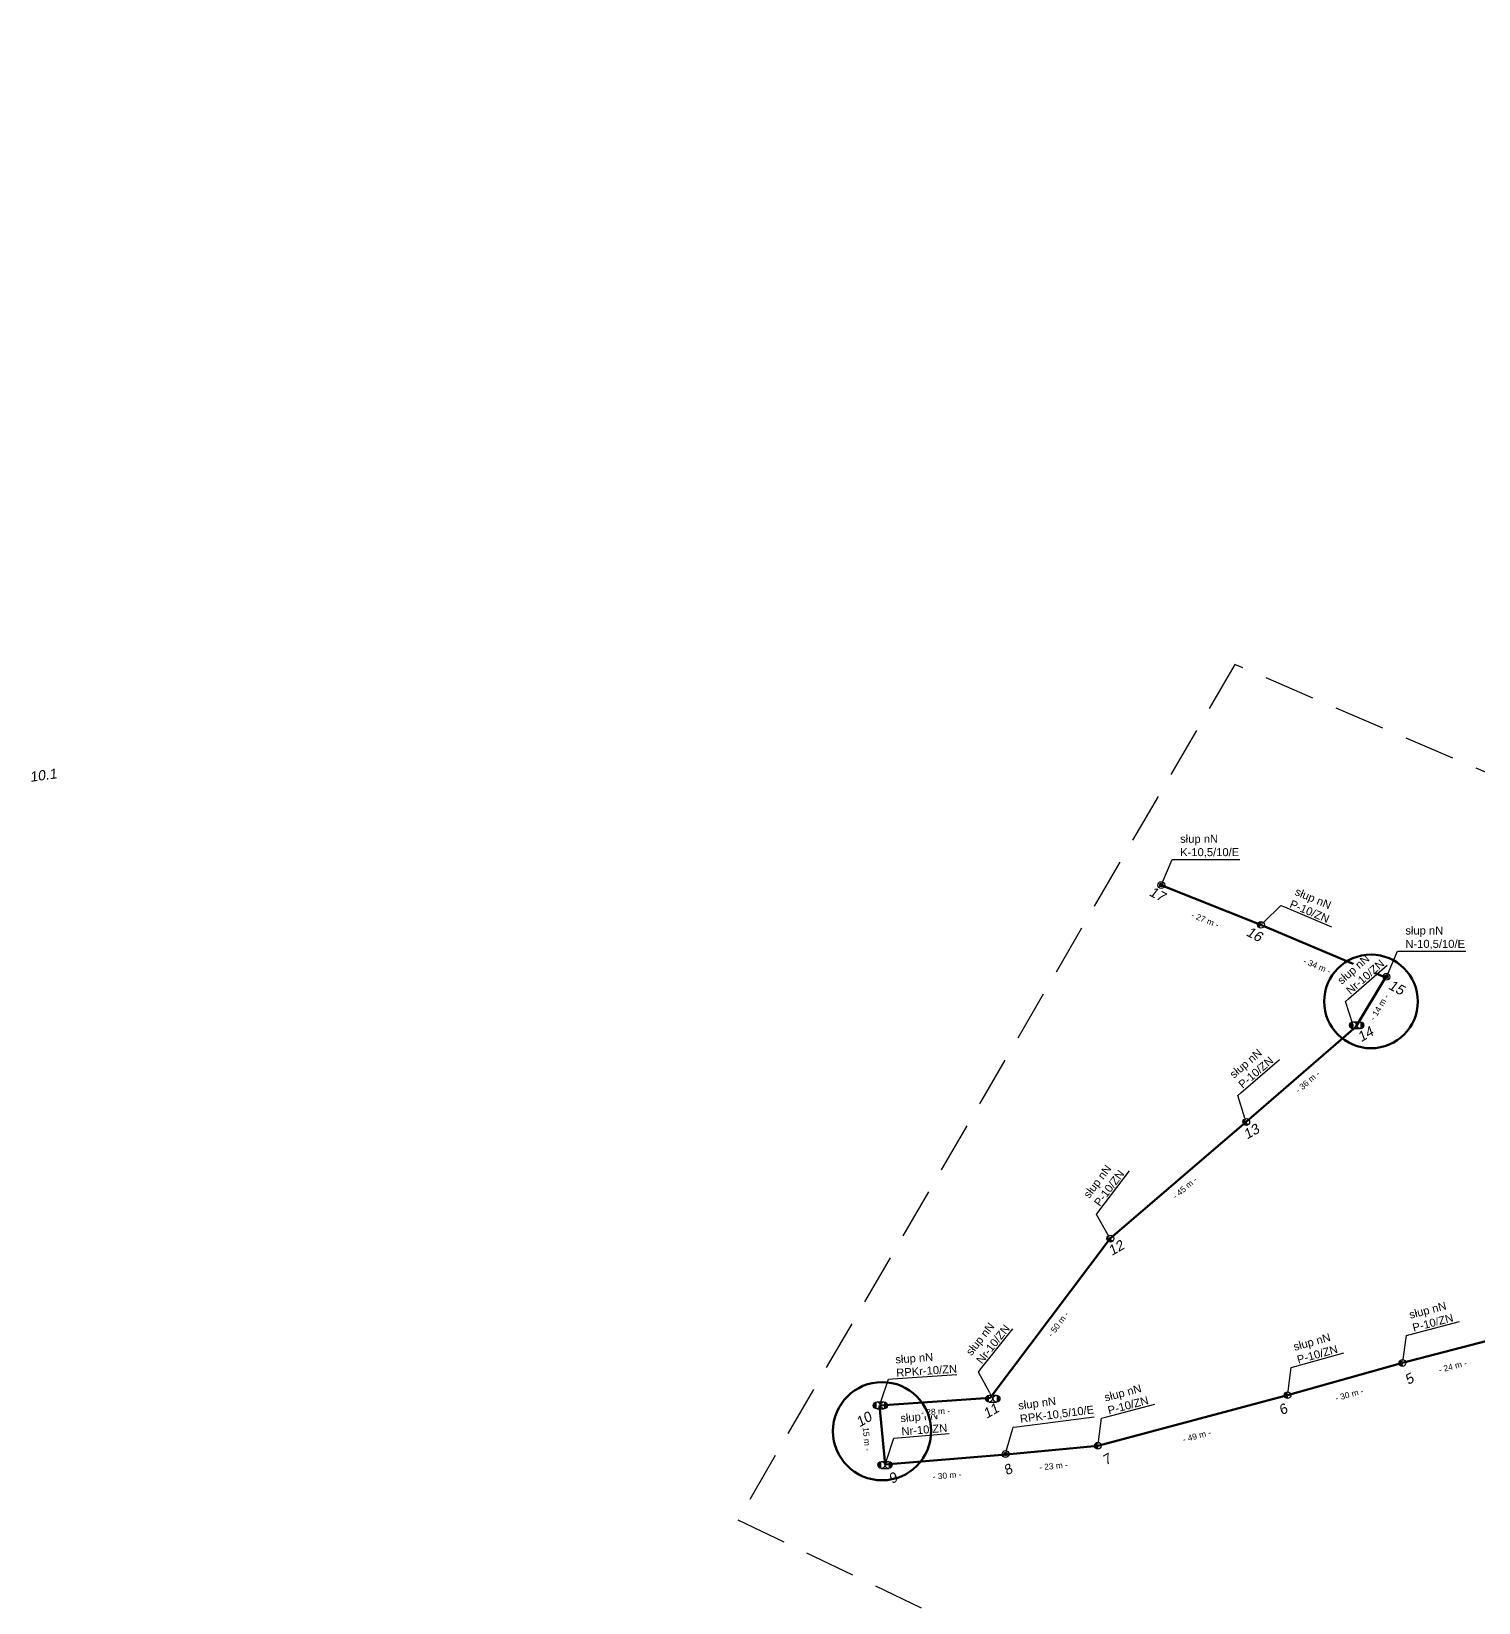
# Model space of a CAD drawing. Header units: millimetres. Extents: x 7530081 to 7533485, y 5764674 to 5768549.
# Drawn here: x 7530081.1 to 7530442.7, y 5768156.2 to 5768548.9 of the extents above; entities that cross this region are included whole.
import ezdxf
from ezdxf import colors
from ezdxf.entities.mleader import LeaderData, LeaderLine
from ezdxf.math import Vec2, Vec3

# ---------------------------------------------------------------- set-up
doc = ezdxf.new("R2010")
doc.units = ezdxf.units.MM
doc.linetypes.add('Celestynow_test|1_3', pattern=[1, 0.5, -0.5])
doc.linetypes.add('DASHED', pattern=[19.05, 12.7, -6.35])
for name, color, linetype, lineweight in [('!SN', 6, 'Celestynow_test|1_3', 70), ('!TELE', 3, 'Continuous', 50), ('!wymiary', 7, 'Continuous', 25), ('_numery', 7, 'Continuous', 40), ('_PRZEWIESZENIA', 6, 'Continuous', 50)]:
    doc.layers.add(name, color=color, linetype=linetype, lineweight=lineweight)
for name, color, linetype in [('!trafo', 6, 'DASHED'), ('_MM opisy', 7, 'Continuous'), ('_MM slupy', 5, 'Continuous')]:
    doc.layers.add(name, color=color, linetype=linetype)
doc.styles.get("Standard").update_dxf_attribs({"font": 'ARIAL.TTF'})
doc.dimstyles.new('opis linie', dxfattribs={"dimtxt": 1.5, "dimasz": 0.18, "dimexe": 0.18, "dimexo": 0.0625, "dimgap": 2.5, "dimtad": 4, "dimdec": 0, "dimzin": 0, "dimdsep": 46, "dimtxsty": 'Standard', "dimcen": 0.09, "dimse1": 1, "dimse2": 1, "dimsd1": 1, "dimsd2": 1, "dimclrt": 256, "dimadec": 0, "dimazin": 0, "dimtfac": 1, "dimtdec": 0, "dimtofl": 0, "dimtmove": 0, "dimatfit": 3, "dimfxl": 1, "dimtfill": 1, "dimtolj": 1, "dimtzin": 0, "dimarcsym": 0})

# ---------------------------------------------------------------- blocks, each defined once
blk = doc.blocks.new('E')
at = {"layer": '_MM slupy'}
h = blk.add_hatch(color=256, dxfattribs=at)
h.dxf.hatch_style = 1
h.paths.add_polyline_path([(0.27, 0.37, 1), (-0.27, -0.37, 1)])
for radius in [0.857, 0.457]:
    blk.add_circle((0, 0), radius, dxfattribs=at)
blk = doc.blocks.new('R')
at = {"layer": '_MM slupy', "transparency": 33554687}
h = blk.add_hatch(color=256, dxfattribs=at)
h.dxf.hatch_style = 1
h.paths.add_polyline_path([(-0.93, -0.86), (-0.93, 0.86, 1)])
h = blk.add_hatch(color=256, dxfattribs=at)
h.dxf.hatch_style = 1
h.paths.add_polyline_path([(0.93, 0.86), (0.93, -0.86, 1)])
at = {"layer": '_MM slupy'}
for points in [[(-0.93, 0.86), (0.93, 0.86)], [(-0.93, -0.86), (0.93, -0.86)]]:
    blk.add_lwpolyline(points, dxfattribs=at)
for centre in [(-0.93, 0), (0.93, 0)]:
    blk.add_circle(centre, 0.857, dxfattribs=at)
blk = doc.blocks.new('*D519')
at = {"layer": '!wymiary', "insert": (7530289.77, 5768197.74), "char_height": 1.5, "attachment_point": 5, "rotation": 275.459, "bg_fill": 3, "box_fill_scale": 1.1, "bg_fill_color": 9, "bg_fill_true_color": 13158600, "bg_fill_transparency": 0}
blk.add_mtext('\\A1;- 15 m -', dxfattribs=at)
blk = doc.blocks.new('*D520')
at = {"layer": '!wymiary', "insert": (7530309.91, 5768188.01), "char_height": 1.5, "attachment_point": 5, "rotation": 4.8028, "bg_fill": 3, "box_fill_scale": 1.1, "bg_fill_color": 9, "bg_fill_true_color": 13158600, "bg_fill_transparency": 0}
blk.add_mtext('\\A1;- 30 m -', dxfattribs=at)
blk = doc.blocks.new('*D521')
at = {"layer": '!wymiary', "insert": (7530336.49, 5768190.35), "char_height": 1.5, "attachment_point": 5, "rotation": 5.3444, "bg_fill": 3, "box_fill_scale": 1.1, "bg_fill_color": 9, "bg_fill_true_color": 13158600, "bg_fill_transparency": 0}
blk.add_mtext('\\A1;- 23 m -', dxfattribs=at)
blk = doc.blocks.new('*D522')
at = {"layer": '!wymiary', "insert": (7530372.31, 5768197.87), "char_height": 1.5, "attachment_point": 5, "rotation": 14.9322, "bg_fill": 3, "box_fill_scale": 1.1, "bg_fill_color": 9, "bg_fill_true_color": 13158600, "bg_fill_transparency": 0}
blk.add_mtext('\\A1;- 49 m -', dxfattribs=at)
blk = doc.blocks.new('*D523')
at = {"layer": '!wymiary', "insert": (7530410.41, 5768208.22), "char_height": 1.5, "attachment_point": 5, "rotation": 15.6497, "bg_fill": 3, "box_fill_scale": 1.1, "bg_fill_color": 9, "bg_fill_true_color": 13158600, "bg_fill_transparency": 0}
blk.add_mtext('\\A1;- 30 m -', dxfattribs=at)
blk = doc.blocks.new('*D524')
at = {"layer": '!wymiary', "insert": (7530436.24, 5768215.26), "char_height": 1.5, "attachment_point": 5, "rotation": 14.6825, "bg_fill": 3, "box_fill_scale": 1.1, "bg_fill_color": 9, "bg_fill_true_color": 13158600, "bg_fill_transparency": 0}
blk.add_mtext('\\A1;- 24 m -', dxfattribs=at)
blk = doc.blocks.new('*D528')
at = {"layer": '!wymiary', "insert": (7530374.39, 5768326.86), "char_height": 1.5, "attachment_point": 5, "rotation": 338.2568, "bg_fill": 3, "box_fill_scale": 1.1, "bg_fill_color": 9, "bg_fill_true_color": 13158600, "bg_fill_transparency": 0}
blk.add_mtext('\\A1;- 27 m -', dxfattribs=at)
blk = doc.blocks.new('*D529')
at = {"layer": '!wymiary', "insert": (7530402.33, 5768315.33), "char_height": 1.5, "attachment_point": 5, "rotation": 337.0737, "bg_fill": 3, "box_fill_scale": 1.1, "bg_fill_color": 9, "bg_fill_true_color": 13158600, "bg_fill_transparency": 0}
blk.add_mtext('\\A1;- 34 m -', dxfattribs=at)
blk = doc.blocks.new('*D530')
at = {"layer": '!wymiary', "insert": (7530417.88, 5768305), "char_height": 1.5, "attachment_point": 5, "rotation": 58.7444, "bg_fill": 3, "box_fill_scale": 1.1, "bg_fill_color": 9, "bg_fill_true_color": 13158600, "bg_fill_transparency": 0}
blk.add_mtext('\\A1;- 14 m -', dxfattribs=at)
blk = doc.blocks.new('*D531')
at = {"layer": '!wymiary', "insert": (7530399.98, 5768286.35), "char_height": 1.5, "attachment_point": 5, "rotation": 41.0091, "bg_fill": 3, "box_fill_scale": 1.1, "bg_fill_color": 9, "bg_fill_true_color": 13158600, "bg_fill_transparency": 0}
blk.add_mtext('\\A1;- 36 m -', dxfattribs=at)
blk = doc.blocks.new('*D532')
at = {"layer": '!wymiary', "insert": (7530369.3, 5768259.87), "char_height": 1.5, "attachment_point": 5, "rotation": 40.6416, "bg_fill": 3, "box_fill_scale": 1.1, "bg_fill_color": 9, "bg_fill_true_color": 13158600, "bg_fill_transparency": 0}
blk.add_mtext('\\A1;- 45 m -', dxfattribs=at)
blk = doc.blocks.new('*D533')
at = {"layer": '!wymiary', "insert": (7530337.68, 5768225.8), "char_height": 1.5, "attachment_point": 5, "rotation": 52.9622, "bg_fill": 3, "box_fill_scale": 1.1, "bg_fill_color": 9, "bg_fill_true_color": 13158600, "bg_fill_transparency": 0}
blk.add_mtext('\\A1;- 50 m -', dxfattribs=at)
blk = doc.blocks.new('*D534')
at = {"layer": '!wymiary', "insert": (7530307.04, 5768203.96), "char_height": 1.5, "attachment_point": 5, "rotation": 3.9986, "bg_fill": 3, "box_fill_scale": 1.1, "bg_fill_color": 9, "bg_fill_true_color": 13158600, "bg_fill_transparency": 0}
blk.add_mtext('\\A1;- 28 m -', dxfattribs=at)
blk = doc.blocks.new('ZN')
at = {"layer": '_MM slupy', "transparency": 33554687}
h = blk.add_hatch(color=256, dxfattribs=at)
h.dxf.hatch_style = 1
h.paths.add_polyline_path([(0, -0.86), (0, 0.86, 1)])
at = {"layer": '_MM slupy'}
blk.add_circle((0, 0), 0.857, dxfattribs=at)

msp = doc.modelspace()

# ---------------------------------------------------------------- linework, layer by layer
at = {"layer": '!TELE'}
for points in [[(7530363.43, 5768335.54), (7530388.32, 5768325.61), (7530419.47, 5768312.44), (7530412.01, 5768300.15), (7530384.64, 5768276.35), (7530350.68, 5768247.2), (7530320.67, 5768207.43), (7530293.06, 5768205.5)], [(7530293.06, 5768205.5), (7530294.47, 5768190.75), (7530324.67, 5768193.28), (7530347.56, 5768195.42), (7530394.98, 5768208.07), (7530423.68, 5768216.11), (7530446.77, 5768222.16), (7530459.36, 5768226.1), (7530495.03, 5768235.5), (7530511.36, 5768194.01)]]:
    msp.add_lwpolyline(points, dxfattribs=at)
at = {"layer": '!trafo', "color": 3}
msp.add_lwpolyline([(7530381.78, 5768390.66), (7530257.65, 5768176.95), (7530420.16, 5768098.91), (7530373.28, 5767866.78), (7530474.21, 5767839.79), (7530703.76, 5767887.9), (7530748.48, 5767928.26), (7530563.06, 5768220.57), (7530958.99, 5768420.18), (7531286.21, 5768218.39), (7531332.02, 5768339.46), (7530931.72, 5768548.88), (7530523.79, 5768329.65), (7530381.78, 5768390.66)], close=True, dxfattribs=at)

# ---------------------------------------------------------------- block references
at = {"layer": '_MM slupy'}
for p, rotation in [((7530388.32, 5768325.61), 337.0737180739021), ((7530384.64, 5768276.35), 40.64156359249067), ((7530350.68, 5768247.2), 52.96220143012757), ((7530423.68, 5768216.11), 14.68247472861162), ((7530394.98, 5768208.07), 15.64965111779924), ((7530347.56, 5768195.42), 14.93216541891532)]:
    msp.add_blockref('ZN', p, dxfattribs=dict(at, rotation=rotation))

# ---------------------------------------------------------------- texts
at = {"layer": '_numery', "oblique": 10}
msp.add_text('10.1', height=2.5, rotation=7.7672, dxfattribs=at).set_placement((7530080.86, 5768361.33))

# ---------------------------------------------------------------- next in the draw order: leaders
at = {"layer": '_MM opisy'}
ml = msp.add_multileader_mtext('Standard', dxfattribs=at)
ml.set_content('\\pxql;słup nN\\PK-10,5/10/E', color=256)
ml.set_leader_properties()
ml.build(insert=Vec2(0, 0))
ml.multileader.update_dxf_attribs({"has_text_frame": 1, "text_left_attachment_type": 5, "text_right_attachment_type": 5, "dogleg_length": 1, "arrow_head_size": 1})
ctx = ml.context
ctx.base_point, ctx.char_height, ctx.arrow_head_size, ctx.landing_gap_size, ctx.plane_origin = Vec3(7530367.14, 5768341.95), 2, 1, 1, Vec3(7530365.15, 5768334.12)
ctx.left_attachment, ctx.right_attachment = 5, 5
notes = []
notes.append((ctx, [(0, (1, 1, 0), (7530366.14, 5768341.95), (1, 0), 1, [(0, [(7530363.43, 5768335.54), (7530366.14, 5768341.95)], 0, [])])]))
ctx.mtext.insert, ctx.mtext.flow_direction = Vec3(7530368.14, 5768348.11), 5
ctx.mtext.has_bg_fill, ctx.mtext.bg_color, ctx.mtext.bg_scale_factor, ctx.mtext.bg_transparency, ctx.mtext.use_window_bg_color = 1, -1023410175, 1, 0, 1
ml = msp.add_multileader_mtext('Standard', dxfattribs=at)
ml.set_content('\\pxql;słup nN\\PP-10/ZN', color=256)
ml.set_leader_properties()
ml.build(insert=Vec2(0, 0))
ml.multileader.update_dxf_attribs({"has_text_frame": 1, "text_left_attachment_type": 5, "text_right_attachment_type": 5, "dogleg_length": 1, "arrow_head_size": 1})
ctx = ml.context
ctx.base_point, ctx.char_height, ctx.arrow_head_size, ctx.landing_gap_size, ctx.plane_origin, ctx.plane_x_axis, ctx.plane_y_axis = Vec3(7530394.23, 5768330.07), 2, 1, 1, Vec3(7530389.35, 5768323.64), Vec3(0.921007, -0.389546), Vec3(0.389546, 0.921007)
ctx.left_attachment, ctx.right_attachment = 5, 5
notes.append((ctx, [(0, (1, 1, 0), (7530393.31, 5768330.46), (0.921007, -0.389546), 1, [(0, [(7530388.32, 5768325.61), (7530393.31, 5768330.46)], 0, [])])]))
ctx.mtext.insert, ctx.mtext.text_direction, ctx.mtext.rotation, ctx.mtext.flow_direction = Vec3(7530397.4, 5768334.99), Vec3(0.921007, -0.389546), 5.883046, 5
ctx.mtext.has_bg_fill, ctx.mtext.bg_color, ctx.mtext.bg_scale_factor, ctx.mtext.bg_transparency, ctx.mtext.use_window_bg_color = 1, -1023410175, 1, 0, 1
ml = msp.add_multileader_mtext('Standard', dxfattribs=at)
ml.set_content('\\pxql;słup nN\\PN-10,5/10/E', color=256)
ml.set_leader_properties()
ml.build(insert=Vec2(0, 0))
ml.multileader.update_dxf_attribs({"has_text_frame": 1, "text_left_attachment_type": 5, "text_right_attachment_type": 5, "dogleg_length": 1, "arrow_head_size": 1})
ctx = ml.context
ctx.base_point, ctx.char_height, ctx.arrow_head_size, ctx.landing_gap_size, ctx.plane_origin = Vec3(7530423.41, 5768319.03), 2, 1, 1, Vec3(7530421.42, 5768311.2)
ctx.left_attachment, ctx.right_attachment = 5, 5
notes.append((ctx, [(0, (1, 1, 0), (7530422.41, 5768319.03), (1, 0), 1, [(0, [(7530419.7, 5768312.62), (7530422.41, 5768319.03)], 0, [])])]))
ctx.mtext.insert, ctx.mtext.flow_direction = Vec3(7530424.41, 5768325.19), 5
ctx.mtext.has_bg_fill, ctx.mtext.bg_color, ctx.mtext.bg_scale_factor, ctx.mtext.bg_transparency, ctx.mtext.use_window_bg_color = 1, -1023410175, 1, 0, 1
ml = msp.add_multileader_mtext('Standard', dxfattribs=at)
ml.set_content('\\pxql;słup nN\\PP-10/ZN', color=256)
ml.set_leader_properties()
ml.build(insert=Vec2(0, 0))
ml.multileader.update_dxf_attribs({"has_text_frame": 1, "text_left_attachment_type": 5, "text_right_attachment_type": 5, "dogleg_length": 1, "arrow_head_size": 1})
ctx = ml.context
ctx.base_point, ctx.char_height, ctx.arrow_head_size, ctx.landing_gap_size, ctx.plane_origin, ctx.plane_x_axis, ctx.plane_y_axis = Vec3(7530383.28, 5768283.63), 2, 1, 1, Vec3(7530386.87, 5768276.39), Vec3(0.758799, 0.651325), Vec3(-0.651325, 0.758799)
ctx.left_attachment, ctx.right_attachment = 5, 5
notes.append((ctx, [(0, (1, 1, 0), (7530382.52, 5768282.98), (0.758799, 0.651325), 1, [(0, [(7530384.64, 5768276.35), (7530382.52, 5768282.98)], 0, [])])]))
ctx.mtext.insert, ctx.mtext.text_direction, ctx.mtext.rotation, ctx.mtext.flow_direction = Vec3(7530380.28, 5768288.65), Vec3(0.758799, 0.651325), 0.709329, 5
ctx.mtext.has_bg_fill, ctx.mtext.bg_color, ctx.mtext.bg_scale_factor, ctx.mtext.bg_transparency, ctx.mtext.use_window_bg_color = 1, -1023410175, 1, 0, 1
ml = msp.add_multileader_mtext('Standard', dxfattribs=at)
ml.set_content('\\pxql;słup nN\\PP-10/ZN', color=256)
ml.set_leader_properties()
ml.build(insert=Vec2(0, 0))
ml.multileader.update_dxf_attribs({"has_text_frame": 1, "text_left_attachment_type": 5, "text_right_attachment_type": 5, "dogleg_length": 1, "arrow_head_size": 1})
ctx = ml.context
ctx.base_point, ctx.char_height, ctx.arrow_head_size, ctx.landing_gap_size, ctx.plane_origin, ctx.plane_x_axis, ctx.plane_y_axis = Vec3(7530347.8, 5768254.02), 2, 1, 1, Vec3(7530352.85, 5768247.72), Vec3(0.602342, 0.798238), Vec3(-0.798238, 0.602342)
ctx.left_attachment, ctx.right_attachment = 5, 5
notes.append((ctx, [(0, (1, 1, 0), (7530347.2, 5768253.22), (0.602342, 0.798238), 1, [(0, [(7530350.68, 5768247.2), (7530347.2, 5768253.22)], 0, [])])]))
ctx.mtext.insert, ctx.mtext.text_direction, ctx.mtext.rotation, ctx.mtext.flow_direction = Vec3(7530343.8, 5768258.29), Vec3(0.602342, 0.798238), 0.924365, 5
ctx.mtext.has_bg_fill, ctx.mtext.bg_color, ctx.mtext.bg_scale_factor, ctx.mtext.bg_transparency, ctx.mtext.use_window_bg_color = 1, -1023410175, 1, 0, 1
ml = msp.add_multileader_mtext('Standard', dxfattribs=at)
ml.set_content('\\pxql;słup nN\\PP-10/ZN', color=256)
ml.set_leader_properties()
ml.build(insert=Vec2(0, 0))
ml.multileader.update_dxf_attribs({"has_text_frame": 1, "text_left_attachment_type": 5, "text_right_attachment_type": 5, "dogleg_length": 1, "arrow_head_size": 1})
ctx = ml.context
ctx.base_point, ctx.char_height, ctx.arrow_head_size, ctx.landing_gap_size, ctx.plane_origin, ctx.plane_x_axis, ctx.plane_y_axis = Vec3(7530425.64, 5768223.25), 2, 1, 1, Vec3(7530425.7, 5768215.17), Vec3(0.967345, 0.253462), Vec3(-0.253462, 0.967345)
ctx.left_attachment, ctx.right_attachment = 5, 5
notes.append((ctx, [(0, (1, 1, 0), (7530424.68, 5768222.99), (0.967345, 0.253462), 1, [(0, [(7530423.68, 5768216.11), (7530424.68, 5768222.99)], 0, [])])]))
ctx.mtext.insert, ctx.mtext.text_direction, ctx.mtext.rotation, ctx.mtext.flow_direction = Vec3(7530425.15, 5768229.08), Vec3(0.967345, 0.253462), 0.256258, 5
ctx.mtext.has_bg_fill, ctx.mtext.bg_color, ctx.mtext.bg_scale_factor, ctx.mtext.bg_transparency, ctx.mtext.use_window_bg_color = 1, -1023410175, 1, 0, 1
ml = msp.add_multileader_mtext('Standard', dxfattribs=at)
ml.set_content('\\pxql;słup nN\\PNr-10/ZN', color=256)
ml.set_leader_properties()
ml.build(insert=Vec2(0, 0))
ml.multileader.update_dxf_attribs({"has_text_frame": 1, "text_left_attachment_type": 5, "text_right_attachment_type": 5, "dogleg_length": 1, "arrow_head_size": 1})
ctx = ml.context
ctx.base_point, ctx.char_height, ctx.arrow_head_size, ctx.landing_gap_size, ctx.plane_origin, ctx.plane_x_axis, ctx.plane_y_axis = Vec3(7530318.34, 5768214.63), 2, 1, 1, Vec3(7530323.24, 5768208.21), Vec3(0.621198, 0.783654), Vec3(-0.783654, 0.621198)
ctx.left_attachment, ctx.right_attachment = 5, 5
notes.append((ctx, [(0, (1, 1, 0), (7530317.72, 5768213.85), (0.621198, 0.783654), 1, [(0, [(7530321.06, 5768207.74), (7530317.72, 5768213.85)], 0, [])])]))
ctx.mtext.insert, ctx.mtext.text_direction, ctx.mtext.rotation, ctx.mtext.flow_direction = Vec3(7530314.42, 5768219.02), Vec3(0.621198, 0.783654), 0.900526, 5
ctx.mtext.has_bg_fill, ctx.mtext.bg_color, ctx.mtext.bg_scale_factor, ctx.mtext.bg_transparency, ctx.mtext.use_window_bg_color = 1, -1023410175, 1, 0, 1
ml = msp.add_multileader_mtext('Standard', dxfattribs=at)
ml.set_content('\\pxql;słup nN\\PP-10/ZN', color=256)
ml.set_leader_properties()
ml.build(insert=Vec2(0, 0))
ml.multileader.update_dxf_attribs({"has_text_frame": 1, "text_left_attachment_type": 5, "text_right_attachment_type": 5, "dogleg_length": 1, "arrow_head_size": 1})
ctx = ml.context
ctx.base_point, ctx.char_height, ctx.arrow_head_size, ctx.landing_gap_size, ctx.plane_origin, ctx.plane_x_axis, ctx.plane_y_axis = Vec3(7530396.82, 5768215.24), 2, 1, 1, Vec3(7530397.02, 5768207.17), Vec3(0.962929, 0.269754), Vec3(-0.269754, 0.962929)
ctx.left_attachment, ctx.right_attachment = 5, 5
notes.append((ctx, [(0, (1, 1, 0), (7530395.86, 5768214.97), (0.962929, 0.269754), 1, [(0, [(7530394.98, 5768208.07), (7530395.86, 5768214.97)], 0, [])])]))
ctx.mtext.insert, ctx.mtext.text_direction, ctx.mtext.rotation, ctx.mtext.flow_direction = Vec3(7530396.23, 5768221.06), Vec3(0.962929, 0.269754), 0.273138, 5
ctx.mtext.has_bg_fill, ctx.mtext.bg_color, ctx.mtext.bg_scale_factor, ctx.mtext.bg_transparency, ctx.mtext.use_window_bg_color = 1, -1023410175, 1, 0, 1
ml = msp.add_multileader_mtext('Standard', dxfattribs=at)
ml.set_content('\\pxql;słup nN\\PP-10/ZN', color=256)
ml.set_leader_properties()
ml.build(insert=Vec2(0, 0))
ml.multileader.update_dxf_attribs({"has_text_frame": 1, "text_left_attachment_type": 5, "text_right_attachment_type": 5, "dogleg_length": 1, "arrow_head_size": 1})
ctx = ml.context
ctx.base_point, ctx.char_height, ctx.arrow_head_size, ctx.landing_gap_size, ctx.plane_origin, ctx.plane_x_axis, ctx.plane_y_axis = Vec3(7530349.5, 5768202.57), 2, 1, 1, Vec3(7530349.59, 5768194.49), Vec3(0.966232, 0.257675), Vec3(-0.257675, 0.966232)
ctx.left_attachment, ctx.right_attachment = 5, 5
notes.append((ctx, [(0, (1, 1, 0), (7530348.53, 5768202.31), (0.966232, 0.257675), 1, [(0, [(7530347.56, 5768195.42), (7530348.53, 5768202.31)], 0, [])])]))
ctx.mtext.insert, ctx.mtext.text_direction, ctx.mtext.rotation, ctx.mtext.flow_direction = Vec3(7530348.98, 5768208.4), Vec3(0.966232, 0.257675), 0.260615, 5
ctx.mtext.has_bg_fill, ctx.mtext.bg_color, ctx.mtext.bg_scale_factor, ctx.mtext.bg_transparency, ctx.mtext.use_window_bg_color = 1, -1023410175, 1, 0, 1
for ctx, leaders in notes:
    for number, flags, end, landing, length, lines in leaders:
        leader = LeaderData()
        leader.index, (leader.has_last_leader_line, leader.has_dogleg_vector, leader.attachment_direction) = number, flags
        leader.last_leader_point, leader.dogleg_vector, leader.dogleg_length = Vec3(end), Vec3(landing), length
        for number, points, colour, breaks in lines:
            line = LeaderLine()
            line.index, line.vertices, line.color, line.breaks = number, Vec3.list(points), colors.encode_raw_color(colour), breaks
            leader.lines.append(line)
        ctx.leaders.append(leader)

# ---------------------------------------------------------------- next in the draw order: block references
at = {"layer": '!SN'}
msp.add_blockref('R', (7530321.34, 5768207.21), dxfattribs=at)
for p in [(7530363.43, 5768335.54), (7530419.7, 5768312.62)]:
    msp.add_blockref('E', p)

# ---------------------------------------------------------------- next in the draw order: leaders
at = {"layer": '_MM opisy'}
ml = msp.add_multileader_mtext('Standard', dxfattribs=at)
ml.set_content('\\pxql;słup nN\\PRPKr-10/ZN', color=256)
ml.set_leader_properties()
ml.build(insert=Vec2(0, 0))
ml.multileader.update_dxf_attribs({"has_text_frame": 1, "text_left_attachment_type": 5, "text_right_attachment_type": 5, "dogleg_length": 1, "arrow_head_size": 1})
ctx = ml.context
ctx.base_point, ctx.char_height, ctx.arrow_head_size, ctx.landing_gap_size, ctx.plane_origin, ctx.plane_x_axis, ctx.plane_y_axis = Vec3(7530296.31, 5768212.13), 2, 1, 1, Vec3(7530294.86, 5768204.18), Vec3(0.997566, 0.069732), Vec3(-0.069732, 0.997566)
ctx.left_attachment, ctx.right_attachment = 5, 5
notes = []
notes.append((ctx, [(0, (1, 1, 0), (7530295.31, 5768212.06), (0.997566, 0.069732), 1, [(0, [(7530293.05, 5768205.48), (7530295.31, 5768212.06)], 0, [])])]))
ctx.mtext.insert, ctx.mtext.text_direction, ctx.mtext.rotation, ctx.mtext.flow_direction = Vec3(7530296.9, 5768217.98), Vec3(0.997566, 0.069732), 0.069789, 5
ctx.mtext.has_bg_fill, ctx.mtext.bg_color, ctx.mtext.bg_scale_factor, ctx.mtext.bg_transparency, ctx.mtext.use_window_bg_color = 1, -1023410175, 1, 0, 1
for ctx, leaders in notes:
    for number, flags, end, landing, length, lines in leaders:
        leader = LeaderData()
        leader.index, (leader.has_last_leader_line, leader.has_dogleg_vector, leader.attachment_direction) = number, flags
        leader.last_leader_point, leader.dogleg_vector, leader.dogleg_length = Vec3(end), Vec3(landing), length
        for number, points, colour, breaks in lines:
            line = LeaderLine()
            line.index, line.vertices, line.color, line.breaks = number, Vec3.list(points), colors.encode_raw_color(colour), breaks
            leader.lines.append(line)
        ctx.leaders.append(leader)

# ---------------------------------------------------------------- next in the draw order: block references
at = {"layer": '!SN'}
msp.add_blockref('R', (7530293.25, 5768205.51), dxfattribs=at)

# ---------------------------------------------------------------- next in the draw order: dimensions: what is measured, and where the dimension line sits
at = {"layer": '!wymiary'}
dim = msp.add_aligned_dim(p1=(7530363.43, 5768335.54), p2=(7530388.32, 5768325.61), distance=-0.75, dimstyle='opis linie', override={"dimpost": '- <> m -'}, dxfattribs=at)
dim.commit()
dim.dimension.update_dxf_attribs({"geometry": '*D528', "text_midpoint": (7530374.39, 5768326.86)})

# ---------------------------------------------------------------- next in the draw order: leaders
at = {"layer": '_MM opisy'}
ml = msp.add_multileader_mtext('Standard', dxfattribs=at)
ml.set_content('\\pxql;słup nN\\PNr-10/ZN', color=256)
ml.set_leader_properties()
ml.build(insert=Vec2(0, 0))
ml.multileader.update_dxf_attribs({"has_text_frame": 1, "text_left_attachment_type": 5, "text_right_attachment_type": 5, "dogleg_length": 1, "arrow_head_size": 1})
ctx = ml.context
ctx.base_point, ctx.char_height, ctx.arrow_head_size, ctx.landing_gap_size, ctx.plane_origin, ctx.plane_x_axis, ctx.plane_y_axis = Vec3(7530410.23, 5768307.09), 2, 1, 1, Vec3(7530413.86, 5768299.88), Vec3(0.754606, 0.656179), Vec3(-0.656179, 0.754606)
ctx.left_attachment, ctx.right_attachment = 5, 5
notes = []
notes.append((ctx, [(0, (1, 1, 0), (7530409.47, 5768306.43), (0.754606, 0.656179), 1, [(0, [(7530411.63, 5768299.82), (7530409.47, 5768306.43)], 0, [])])]))
ctx.mtext.insert, ctx.mtext.text_direction, ctx.mtext.rotation, ctx.mtext.flow_direction = Vec3(7530407.18, 5768312.12), Vec3(0.754606, 0.656179), 0.715744, 5
ctx.mtext.has_bg_fill, ctx.mtext.bg_color, ctx.mtext.bg_scale_factor, ctx.mtext.bg_transparency, ctx.mtext.use_window_bg_color = 1, -1023410175, 1, 0, 1
ml = msp.add_multileader_mtext('Standard', dxfattribs=at)
ml.set_content('\\pxql;słup nN\\PRPK-10,5/10/E', color=256)
ml.set_leader_properties()
ml.build(insert=Vec2(0, 0))
ml.multileader.update_dxf_attribs({"has_text_frame": 1, "text_left_attachment_type": 5, "text_right_attachment_type": 5, "dogleg_length": 1, "arrow_head_size": 1})
ctx = ml.context
ctx.base_point, ctx.char_height, ctx.arrow_head_size, ctx.landing_gap_size, ctx.plane_origin, ctx.plane_x_axis, ctx.plane_y_axis = Vec3(7530327.37, 5768200.19), 2, 1, 1, Vec3(7530326.4, 5768192.17), Vec3(0.991719, 0.128424), Vec3(-0.128424, 0.991719)
ctx.left_attachment, ctx.right_attachment = 5, 5
notes.append((ctx, [(0, (1, 1, 0), (7530326.38, 5768200.06), (0.991719, 0.128424), 1, [(0, [(7530324.52, 5768193.36), (7530326.38, 5768200.06)], 0, [])])]))
ctx.mtext.insert, ctx.mtext.text_direction, ctx.mtext.rotation, ctx.mtext.flow_direction = Vec3(7530327.57, 5768206.43), Vec3(0.991719, 0.128424), 0.12878, 5
ctx.mtext.has_bg_fill, ctx.mtext.bg_color, ctx.mtext.bg_scale_factor, ctx.mtext.bg_transparency, ctx.mtext.use_window_bg_color = 1, -1023410175, 1, 0, 1
for ctx, leaders in notes:
    for number, flags, end, landing, length, lines in leaders:
        leader = LeaderData()
        leader.index, (leader.has_last_leader_line, leader.has_dogleg_vector, leader.attachment_direction) = number, flags
        leader.last_leader_point, leader.dogleg_vector, leader.dogleg_length = Vec3(end), Vec3(landing), length
        for number, points, colour, breaks in lines:
            line = LeaderLine()
            line.index, line.vertices, line.color, line.breaks = number, Vec3.list(points), colors.encode_raw_color(colour), breaks
            leader.lines.append(line)
        ctx.leaders.append(leader)

# ---------------------------------------------------------------- next in the draw order: block references
at = {"layer": '!SN'}
msp.add_blockref('R', (7530412.24, 5768300.53), dxfattribs=at)
at = {"rotation": 7.378535839293356}
msp.add_blockref('E', (7530324.52, 5768193.36), dxfattribs=at)

# ---------------------------------------------------------------- next in the draw order: texts
at = {"layer": '_numery', "oblique": 10}
msp.add_text('17', height=2.5, rotation=332.2241, dxfattribs=at).set_placement((7530360.14, 5768333.09))

# ---------------------------------------------------------------- next in the draw order: dimensions: what is measured, and where the dimension line sits
at = {"layer": '!wymiary'}
dim = msp.add_aligned_dim(p1=(7530388.32, 5768325.61), p2=(7530419.47, 5768312.44), distance=-0.75, dimstyle='opis linie', override={"dimpost": '- <> m -'}, dxfattribs=at)
dim.commit()
dim.dimension.update_dxf_attribs({"geometry": '*D529', "text_midpoint": (7530402.33, 5768315.33)})

# ---------------------------------------------------------------- next in the draw order: leaders
at = {"layer": '_MM opisy'}
ml = msp.add_multileader_mtext('Standard', dxfattribs=at)
ml.set_content('\\pxql;słup nN\\PNr-10/ZN', color=256)
ml.set_leader_properties()
ml.build(insert=Vec2(0, 0))
ml.multileader.update_dxf_attribs({"has_text_frame": 1, "text_left_attachment_type": 5, "text_right_attachment_type": 5, "dogleg_length": 1, "arrow_head_size": 1})
ctx = ml.context
ctx.base_point, ctx.char_height, ctx.arrow_head_size, ctx.landing_gap_size, ctx.plane_origin, ctx.plane_x_axis, ctx.plane_y_axis = Vec3(7530297.63, 5768197.44), 2, 1, 1, Vec3(7530296.3, 5768189.47), Vec3(0.996489, 0.083726), Vec3(-0.083726, 0.996489)
ctx.left_attachment, ctx.right_attachment = 5, 5
notes = []
notes.append((ctx, [(0, (1, 1, 0), (7530296.63, 5768197.36), (0.996489, 0.083726), 1, [(0, [(7530294.47, 5768190.75), (7530296.63, 5768197.36)], 0, [])])]))
ctx.mtext.insert, ctx.mtext.text_direction, ctx.mtext.rotation, ctx.mtext.flow_direction = Vec3(7530298.14, 5768203.3), Vec3(0.996489, 0.083726), 0.083824, 5
ctx.mtext.has_bg_fill, ctx.mtext.bg_color, ctx.mtext.bg_scale_factor, ctx.mtext.bg_transparency, ctx.mtext.use_window_bg_color = 1, -1023410175, 1, 0, 1
for ctx, leaders in notes:
    for number, flags, end, landing, length, lines in leaders:
        leader = LeaderData()
        leader.index, (leader.has_last_leader_line, leader.has_dogleg_vector, leader.attachment_direction) = number, flags
        leader.last_leader_point, leader.dogleg_vector, leader.dogleg_length = Vec3(end), Vec3(landing), length
        for number, points, colour, breaks in lines:
            line = LeaderLine()
            line.index, line.vertices, line.color, line.breaks = number, Vec3.list(points), colors.encode_raw_color(colour), breaks
            leader.lines.append(line)
        ctx.leaders.append(leader)

# ---------------------------------------------------------------- next in the draw order: block references
at = {"layer": '!SN'}
msp.add_blockref('R', (7530294.39, 5768190.63), dxfattribs=at)

# ---------------------------------------------------------------- next in the draw order: texts
at = {"layer": '_numery', "oblique": 10}
msp.add_text('16', height=2.5, rotation=332.2241, dxfattribs=at).set_placement((7530384.41, 5768323.07))

# ---------------------------------------------------------------- next in the draw order: dimensions: what is measured, and where the dimension line sits
at = {"layer": '!wymiary'}
dim = msp.add_aligned_dim(p1=(7530419.47, 5768312.44), p2=(7530412.01, 5768300.15), distance=-0.75, dimstyle='opis linie', override={"dimpost": '- <> m -'}, dxfattribs=at)
dim.commit()
dim.dimension.update_dxf_attribs({"geometry": '*D530', "text_midpoint": (7530417.88, 5768305)})

# ---------------------------------------------------------------- next in the draw order: texts
at = {"layer": '_numery', "oblique": 10}
msp.add_text('15', height=2.5, rotation=332.2241, dxfattribs=at).set_placement((7530419.92, 5768309.74))

# ---------------------------------------------------------------- next in the draw order: dimensions: what is measured, and where the dimension line sits
at = {"layer": '!wymiary'}
for p1, p2, picture, middle in [((7530412.01, 5768300.15), (7530384.64, 5768276.35), '*D531', (7530399.98, 5768286.35)), ((7530293.06, 5768205.5), (7530294.47, 5768190.75), '*D519', (7530289.77, 5768197.74))]:
    dim = msp.add_aligned_dim(p1=p1, p2=p2, distance=-0.75, dimstyle='opis linie', override={"dimpost": '- <> m -'}, dxfattribs=at)
    dim.commit()
    dim.dimension.update_dxf_attribs({"geometry": picture, "text_midpoint": middle})

# ---------------------------------------------------------------- next in the draw order: linework, layer by layer
at = {"layer": '_PRZEWIESZENIA', "color": 3}
msp.add_circle((7530415.84, 5768306.46), 11.7, dxfattribs=at)

# ---------------------------------------------------------------- next in the draw order: texts
at = {"layer": '_numery', "oblique": 10}
msp.add_text('14', height=2.5, rotation=29.8939, dxfattribs=at).set_placement((7530413.35, 5768296.25))

# ---------------------------------------------------------------- next in the draw order: dimensions: what is measured, and where the dimension line sits
at = {"layer": '!wymiary'}
for p1, p2, picture, middle in [((7530384.64, 5768276.35), (7530350.68, 5768247.2), '*D532', (7530369.3, 5768259.87)), ((7530294.47, 5768190.75), (7530324.67, 5768193.28), '*D520', (7530309.91, 5768188.01))]:
    dim = msp.add_aligned_dim(p1=p1, p2=p2, distance=-0.75, dimstyle='opis linie', override={"dimpost": '- <> m -'}, dxfattribs=at)
    dim.commit()
    dim.dimension.update_dxf_attribs({"geometry": picture, "text_midpoint": middle})

# ---------------------------------------------------------------- next in the draw order: texts
at = {"layer": '_numery', "oblique": 10}
for s, p in [('13', (7530384.84, 5768271.91)), ('9', (7530296.13, 5768185.81))]:
    msp.add_text(s, height=2.5, rotation=29.8939, dxfattribs=at).set_placement(p)

# ---------------------------------------------------------------- next in the draw order: dimensions: what is measured, and where the dimension line sits
at = {"layer": '!wymiary'}
dim = msp.add_aligned_dim(p1=(7530324.67, 5768193.28), p2=(7530347.56, 5768195.42), distance=-0.75, dimstyle='opis linie', override={"dimpost": '- <> m -'}, dxfattribs=at)
dim.commit()
dim.dimension.update_dxf_attribs({"geometry": '*D521', "text_midpoint": (7530336.49, 5768190.35)})

# ---------------------------------------------------------------- next in the draw order: texts
at = {"layer": '_numery', "oblique": 10}
msp.add_text('8', height=2.5, rotation=29.8939, dxfattribs=at).set_placement((7530324.86, 5768187.93))

# ---------------------------------------------------------------- next in the draw order: dimensions: what is measured, and where the dimension line sits
at = {"layer": '!wymiary'}
dim = msp.add_aligned_dim(p1=(7530347.56, 5768195.42), p2=(7530394.98, 5768208.07), distance=-0.75, dimstyle='opis linie', override={"dimpost": '- <> m -'}, dxfattribs=at)
dim.commit()
dim.dimension.update_dxf_attribs({"geometry": '*D522', "text_midpoint": (7530372.31, 5768197.87)})

# ---------------------------------------------------------------- next in the draw order: texts
at = {"layer": '_numery', "oblique": 10}
msp.add_text('7', height=2.5, rotation=29.8939, dxfattribs=at).set_placement((7530349.55, 5768190.47))

# ---------------------------------------------------------------- next in the draw order: dimensions: what is measured, and where the dimension line sits
at = {"layer": '!wymiary'}
for p1, p2, picture, middle in [((7530350.68, 5768247.2), (7530320.67, 5768207.43), '*D533', (7530337.68, 5768225.8)), ((7530394.98, 5768208.07), (7530423.68, 5768216.11), '*D523', (7530410.41, 5768208.22))]:
    dim = msp.add_aligned_dim(p1=p1, p2=p2, distance=-0.75, dimstyle='opis linie', override={"dimpost": '- <> m -'}, dxfattribs=at)
    dim.commit()
    dim.dimension.update_dxf_attribs({"geometry": picture, "text_midpoint": middle})

# ---------------------------------------------------------------- next in the draw order: texts
at = {"layer": '_numery', "oblique": 10}
for s, p in [('12', (7530351.04, 5768242.83)), ('6', (7530393.59, 5768202.96))]:
    msp.add_text(s, height=2.5, rotation=29.8939, dxfattribs=at).set_placement(p)

# ---------------------------------------------------------------- next in the draw order: dimensions: what is measured, and where the dimension line sits
at = {"layer": '!wymiary'}
for p1, p2, picture, middle in [((7530423.68, 5768216.11), (7530446.77, 5768222.16), '*D524', (7530436.24, 5768215.26)), ((7530320.67, 5768207.43), (7530293.06, 5768205.5), '*D534', (7530307.04, 5768203.96))]:
    dim = msp.add_aligned_dim(p1=p1, p2=p2, distance=-0.75, dimstyle='opis linie', override={"dimpost": '- <> m -'}, dxfattribs=at)
    dim.commit()
    dim.dimension.update_dxf_attribs({"geometry": picture, "text_midpoint": middle})

# ---------------------------------------------------------------- next in the draw order: linework, layer by layer
at = {"layer": '_PRZEWIESZENIA', "color": 3}
msp.add_circle((7530293.67, 5768199.07), 12.27, dxfattribs=at)

# ---------------------------------------------------------------- next in the draw order: texts
at = {"layer": '_numery', "oblique": 10}
for s, p in [('5', (7530425.13, 5768210.58)), ('11', (7530319.77, 5768202.12)), ('10', (7530288.02, 5768200))]:
    msp.add_text(s, height=2.5, rotation=29.8939, dxfattribs=at).set_placement(p)

doc.saveas('drawing.dxf')
